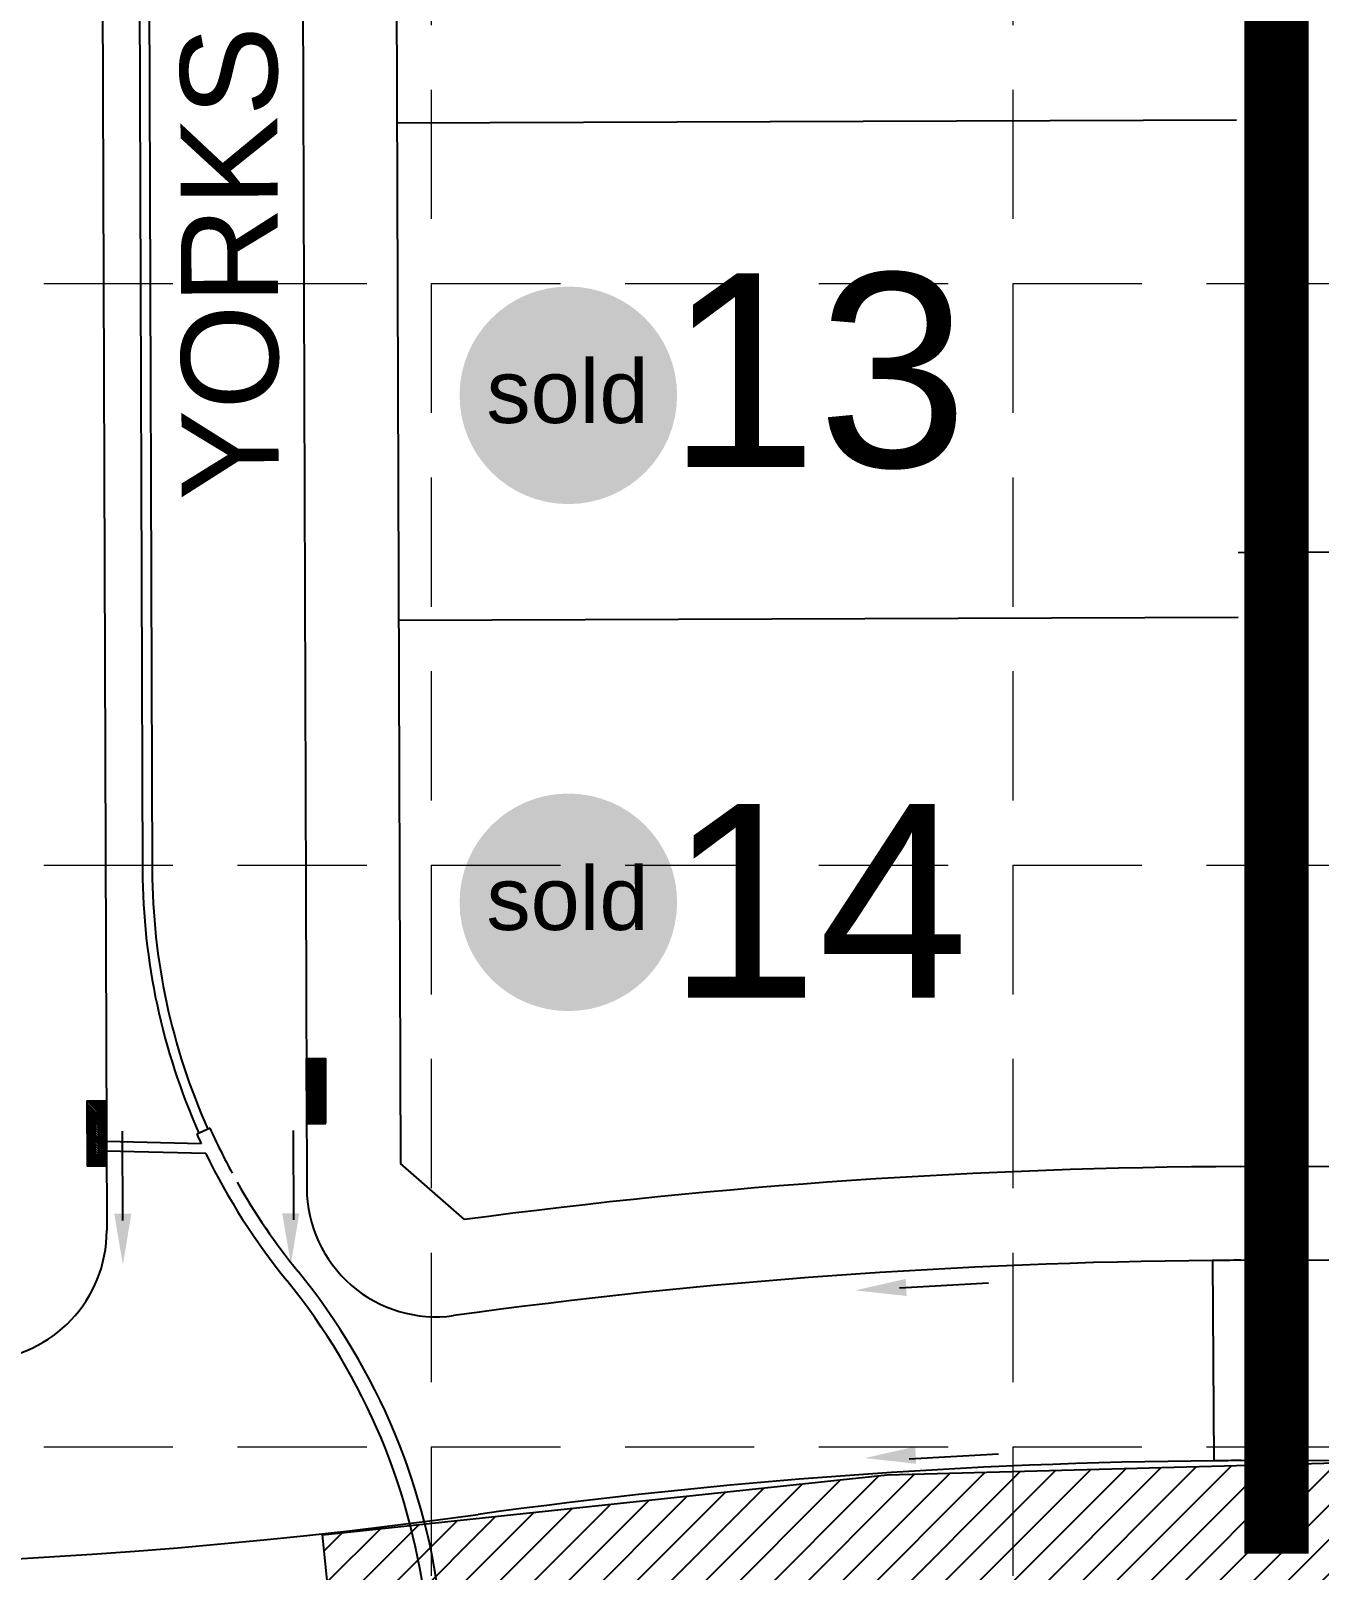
# Model space of a CAD drawing. Header units: inches. Extents: x 2468858 to 2474627, y 7110391 to 7114000.
# Drawn here: x 2470420.9 to 2470620.3, y 7111456.1 to 7111694.4 of the extents above; entities that cross this region are included whole.
import ezdxf
from ezdxf.enums import TextEntityAlignment as Align

# ---------------------------------------------------------------- set-up
doc = ezdxf.new("R2010")
doc.units = ezdxf.units.IN
doc.header["$MEASUREMENT"] = 0
doc.linetypes.add('HIDDEN', pattern=[0.375, 0.25, -0.125])
for name, color, linetype in [('BASE', 7, 'Continuous'), ('EROSION BLANKET', 84, 'Continuous'), ('FLOW', 250, 'Continuous'), ('GRID', 254, 'HIDDEN'), ('LOT', 250, 'Continuous'), ('LOTNO', 250, 'Continuous'), ('PHASE LINE', 7, 'Continuous'), ('PVMT', 250, 'Continuous'), ('SODDED LOT', 2, 'Continuous'), ('SROW', 250, 'Continuous'), ('STM', 1, 'Continuous'), ('STRNAMES', 250, 'Continuous')]:
    doc.layers.add(name, color=color, linetype=linetype)
doc.styles.add('ryland', font='ARIAL.TTF', dxfattribs={"height": 25})
doc.styles.get("Standard").update_dxf_attribs({"font": 'ARIAL.TTF'})
pattern_1 = [(135, (2471092.8272, 7111099.83578), (-0.176776695, -0.176776695), [])]

# ---------------------------------------------------------------- blocks, each defined once
blk = doc.blocks.new('1DB')
at = {"layer": 'FLOW'}
for p, q in [((6.25, 13), (20.07, 13)), ((6.25, -13.5), (20.07, -13.5))]:
    blk.add_line(p, q, dxfattribs=at)
for points in [[(7.28, 11.68), (7.28, 14.32), (-0.62, 13)], [(7.28, -14.32), (7.28, -11.68), (-0.62, -13)]]:
    blk.add_solid(points, dxfattribs=at)
blk = doc.blocks.new('Sold')
h = blk.add_hatch(color=7)
h.paths.add_polyline_path([(38.78, 18.77, 1), (0.52, 18.77, 1)])
h.paths.add_polyline_path([(2.42, 10.89), (36.59, 10.89), (36.59, 27.86), (2.42, 27.86)], flags=24)
at = {"layer": 'BASE', "color": 7, "style": 'ryland'}
blk.add_text('sold', height=11.127, dxfattribs=at).set_placement((19.5, 13.9), align=Align.CENTER)

msp = doc.modelspace()

# ---------------------------------------------------------------- hatches: boundary and pattern name
at = {"layer": 'SODDED LOT'}
h = msp.add_hatch(dxfattribs=at)
h.set_pattern_fill('ANSI31', color=256, scale=30, style=0)
h.set_pattern_definition([(45, (0, 0), (-2.6516504294, 2.6516504294), [])])
h.paths.add_polyline_path([(2473645.39, 7113690.66), (2473644.98, 7113704.58), (2473380.05, 7113706.22), (2473375.55, 7113692.3), (2473381.69, 7113694.76), (2473634.33, 7113693.94)])
h.paths.add_polyline_path([(2473661.81, 7113026.94), (2473687.47, 7113025.61), (2473728.46, 7113019.28), (2473771.12, 7113012.61), (2473800.78, 7113000.62), (2473816.11, 7112991.96), (2473817.62, 7112992.3), (2473826.58, 7112958.99), (2473778.33, 7112869.43), (2473754.23, 7112818.27), (2473704.86, 7112707.31), (2473675.95, 7112628.52), (2473649.37, 7112551.6), (2473609.35, 7112401.13), (2473621.99, 7112397.24), (2473660.24, 7112541.42), (2473686.99, 7112623.57), (2473721.05, 7112713.98), (2473756.54, 7112795.8), (2473776.21, 7112842.14), (2473803.69, 7112892.8), (2473821.26, 7112931.75), (2473838.19, 7112953.92), (2473843.82, 7112970.36), (2473841.57, 7112984.99), (2473834.36, 7112995.8), (2473821.75, 7113003.46), (2473803.51, 7113011.56), (2473780.76, 7113020.12), (2473754.18, 7113027.78), (2473717.91, 7113032.73), (2473683.75, 7113037.76), (2473675.22, 7113037.54), (2473668.46, 7113034.66), (2473663.02, 7113029.01)])
h.paths.add_polyline_path([(2473971.46, 7113199.84), (2473953.3, 7113211.94), (2473941.19, 7113192.09), (2473861.1, 7113065.57), (2473810.53, 7113087.5), (2473761.17, 7113101.51), (2473720.96, 7113106.99), (2473697.2, 7113110.44), (2473674.12, 7113113.74), (2473679.51, 7113105.34), (2473686.71, 7113099.95), (2473703.5, 7113097.55), (2473742.47, 7113092.16), (2473787.44, 7113083.17), (2473826.42, 7113069.98), (2473851, 7113058.59), (2473862.39, 7113053.19), (2473874.39, 7113053.49), (2473885.78, 7113058.29), (2473895.97, 7113069.68), (2473937.95, 7113137.71), (2473969.87, 7113198.61)])
h.paths.add_polyline_path([(2474189.42, 7113705.55), (2474212.71, 7113695.29), (2474173.05, 7113585.51), (2474125.46, 7113471.59), (2474078.44, 7113374.03), (2473995.24, 7113231.38), (2473980.72, 7113211.84), (2473961.73, 7113224.12), (2474019.25, 7113316.23), (2474060.01, 7113393.26), (2474123.11, 7113525), (2474155.5, 7113608.17)])
h.paths.add_polyline_path([(2472149.87, 7113580.61), (2472139.15, 7113587.25), (2472148.34, 7113599.5), (2472129.96, 7113617.37), (2472301.04, 7113620.95), (2472421.05, 7113670.47), (2472435.86, 7113657.7), (2472418.5, 7113656.68), (2472386.32, 7113644.43), (2472349.55, 7113630.65), (2472301.04, 7113613.8), (2472253.54, 7113608.18), (2472206.05, 7113607.67), (2472182.05, 7113606.65), (2472168.77, 7113602.57), (2472156, 7113590.31)])
h.paths.add_polyline_path([(2472770.94, 7113693.31), (2472783.83, 7113696.4), (2473029.19, 7113695.37), (2473046.2, 7113689.7), (2473045.68, 7113705.68), (2472771.46, 7113707.22)])
h.paths.add_polyline_path([(2472613.26, 7113048.11), (2472742.65, 7113047.89), (2472742.87, 7112984.1), (2472740.21, 7112975.02), (2472732.24, 7112966.82), (2472722.71, 7112964.61), (2472628.32, 7112964.83), (2472620.35, 7112967.71), (2472615.69, 7112974.13), (2472614.14, 7112982.33), (2472613.26, 7112995.17)])
h.paths.add_polyline_path([(2471336.5, 7111475.41), (2471335.53, 7111275.42), (2470491.66, 7111254.32), (2470479.59, 7111328.94), (2470466.02, 7111461.6), (2470553.43, 7111470.9), (2470638.4, 7111473.12)])
h.paths.add_polyline_path([(2473446.67, 7112356.48), (2473471.9, 7112308.47), (2473532.94, 7112257.21), (2473501.2, 7112186.43), (2473329.47, 7112103.43), (2473116.22, 7112035.9), (2473103.2, 7112106.69), (2473072.63, 7112126.65), (2472815.11, 7111934.94), (2472802.33, 7111780.66), (2472622.31, 7111675.22), (2472617.64, 7111803.67), (2472501.02, 7111721.1), (2472320.82, 7111594.38), (2472182.92, 7111519.02), (2472068.92, 7111484.1), (2471932.85, 7111463.88), (2471923.66, 7111337.05), (2471693.82, 7111327.86), (2471696.08, 7111477.57), (2471836.92, 7111477.57), (2471858.78, 7111468.52), (2471876.58, 7111467.89), (2471898.13, 7111477.88), (2471906.24, 7111490.37), (2471909.37, 7111504.1), (2471908.12, 7111517.84), (2471903.75, 7111528.77), (2471899.69, 7111538.75), (2471899.78, 7111997.71), (2471902.82, 7112006.8), (2471908.61, 7112013.14), (2471915.23, 7112016.45), (2471926.26, 7112016.45), (2472502.65, 7112016.18), (2472510.04, 7112014.97), (2472516.23, 7112010.27), (2472519.86, 7112006.24), (2472597.23, 7111900.26), (2472601.63, 7111894), (2472601.97, 7111890.79), (2472601.97, 7111885.88), (2472602.14, 7111880.64), (2472603.49, 7111873.53), (2472605.53, 7111864.06), (2472610.94, 7111855.26), (2472618.72, 7111847.65), (2472625.66, 7111842.74), (2472634.12, 7111839.53), (2472648.17, 7111837.16), (2472661.03, 7111839.36), (2472670.85, 7111843.93), (2472681.25, 7111852.18), (2472689.32, 7111863.68), (2472693.24, 7111876.13), (2472698.54, 7111882.82), (2472979.47, 7112088.66), (2473047.7, 7112135.28), (2473102.11, 7112161.18), (2473168.62, 7112185.36), (2473235.48, 7112199.35), (2473286.97, 7112219.37), (2473338.95, 7112250.36), (2473378.05, 7112286.58), (2473406.65, 7112322.33), (2473434.97, 7112369.64)])
h.paths.add_polyline_path([(2469394.72, 7112321.68), (2469408.62, 7112317.35), (2469404.61, 7112306.55), (2469398.28, 7112300.53), (2469390.56, 7112297.13), (2469383.91, 7112297.75), (2469371.4, 7112301.14), (2469261.63, 7112337.75), (2469252.63, 7112344.02), (2469246.91, 7112352.88), (2469243.9, 7112361.06), (2469244.31, 7112369.38), (2469247.04, 7112379.88), (2469254.13, 7112392.28), (2469258.63, 7112404.82), (2469259.86, 7112413.96), (2469268.32, 7112441.06), (2469285.1, 7112497.6), (2469297.51, 7112549.94), (2469306.04, 7112604.22), (2469344.05, 7112603.83), (2469331.64, 7112539.47), (2469306.04, 7112437.89), (2469285.48, 7112378.57), (2469297.12, 7112353.37)])
h.paths.add_polyline_path([(2469215.25, 7111699.11), (2469133.16, 7111698.8), (2469133.12, 7111837.42), (2469136.78, 7111854.07), (2469131.5, 7111869.1), (2469132.54, 7111935.15), (2469148.79, 7112051.43), (2469175.43, 7112146.92), (2469214.08, 7112259.79), (2469218.22, 7112266.73), (2469223.73, 7112271.92), (2469228.76, 7112275.22), (2469234.9, 7112277.11), (2469242.61, 7112277.42), (2469249.21, 7112276.01), (2469256.45, 7112274.12), (2469362.5, 7112239.2), (2469368.95, 7112235.11), (2469372.09, 7112231.49), (2469374.61, 7112225.05), (2469375.55, 7112217.02), (2469372.57, 7112206.8), (2469260.7, 7112244.71), (2469237.57, 7112231.81), (2469223.88, 7112159.46), (2469213.8, 7112077.45), (2469211.79, 7111997.38), (2469212.59, 7111919.31)])
edge = h.paths.add_edge_path()
edge.add_line((2469946.69, 7111538.54), (2469944.94, 7111523.5))
edge.add_line((2469944.94, 7111523.5), (2469929.5, 7111368.54))
edge.add_line((2469929.5, 7111368.54), (2469627.82, 7111363.41))
edge.add_line((2469627.82, 7111363.41), (2469640.14, 7111528.56))
edge.add_line((2469640.14, 7111528.56), (2469611.1, 7111528.96))
edge.add_line((2469611.1, 7111528.96), (2469563.64, 7111542.06))
edge.add_line((2469563.64, 7111542.06), (2469395.72, 7111608.85))
edge.add_line((2469395.72, 7111608.85), (2469312.31, 7111524.84))
edge.add_line((2469312.31, 7111524.84), (2469259.94, 7111580.22))
edge.add_line((2469259.94, 7111580.22), (2469329.02, 7111646.45))
edge.add_line((2469329.02, 7111646.45), (2469327.64, 7111656.69))
edge.add_line((2469327.64, 7111656.69), (2469327.34, 7111668.01))
edge.add_line((2469327.34, 7111668.01), (2469328.7, 7111676.32))
edge.add_line((2469328.7, 7111676.32), (2469331.57, 7111684.93))
edge.add_line((2469331.57, 7111684.93), (2469335.65, 7111692.02))
edge.add_line((2469335.65, 7111692.02), (2469336.86, 7111699.72))
edge.add_line((2469336.86, 7111699.72), (2469350.6, 7111699.88))
edge.add_line((2469350.6, 7111699.88), (2469349.09, 7111695.19))
edge.add_line((2469349.09, 7111695.19), (2469344.26, 7111688.25))
edge.add_line((2469344.26, 7111688.25), (2469339.88, 7111679.79))
edge.add_arc((2469382.62, 7111662.98), 45.93, 158.5343, 290.6104)
edge.add_arc((2469402.89, 7111601.9), 18.55, 61.3608, 102.7575, ccw=False)
edge.add_line((2469411.78, 7111618.18), (2469554, 7111560.87))
edge.add_line((2469554, 7111560.87), (2469580.43, 7111552.5))
edge.add_line((2469580.43, 7111552.5), (2469597.93, 7111547.75))
edge.add_line((2469597.93, 7111547.75), (2469618.84, 7111543.76))
edge.add_line((2469618.84, 7111543.76), (2469652.78, 7111539.88))
edge.add_line((2469652.78, 7111539.88), (2469703, 7111539.88))
edge.add_line((2469703, 7111539.88), (2469903.74, 7111540.59))
edge.add_line((2469903.74, 7111540.59), (2469929.65, 7111539.77))
edge.add_line((2469929.65, 7111539.77), (2469946.69, 7111538.54))
at = {"layer": 'STM'}
h = msp.add_hatch(dxfattribs=at)
h.set_pattern_fill('ANSI31', color=5, scale=2, angle=90, style=0)
h.set_pattern_definition(pattern_1)
h.paths.add_polyline_path([(2470466.56, 7111525.27), (2470466.52, 7111535.27), (2470463.52, 7111535.26), (2470463.56, 7111525.26)])
h = msp.add_hatch(dxfattribs=at)
h.set_pattern_fill('ANSI31', color=5, scale=2, angle=90, style=0)
h.set_pattern_definition(pattern_1)
h.paths.add_polyline_path([(2470432.58, 7111518.69), (2470432.55, 7111528.69), (2470429.55, 7111528.68), (2470429.58, 7111518.68)])

# ---------------------------------------------------------------- linework, layer by layer
at = {"layer": 'GRID', "color": 252, "linetype": 'HIDDEN', "lineweight": 0, "ltscale": 80}
for p, q in [((2470482.87, 7113905.23), (2470482.87, 7110754.83)), ((2470572.87, 7113905.23), (2470572.87, 7110754.83)), ((2468952.87, 7111655.23), (2474532.87, 7111655.23)), ((2468952.87, 7111565.23), (2474532.87, 7111565.23)), ((2468952.87, 7111475.23), (2474532.87, 7111475.23))]:
    msp.add_line(p, q, dxfattribs=at)
at = {"layer": 'LOT', "color": 7}
for p, q in [((2470477.53, 7111680.13), (2470607.53, 7111680.58)), ((2470737.76, 7111614.02), (2470607.76, 7111613.58)), ((2470477.79, 7111603.13), (2470607.79, 7111603.58))]:
    msp.add_line(p, q, dxfattribs=at)
at = {"layer": 'PHASE LINE', "linetype": 'Continuous', "ltscale": 40, "const_width": 10}
msp.add_lwpolyline([(2470613.7, 7112608.09), (2470613.7, 7111458.65)], dxfattribs=at)
at = {"layer": 'PVMT', "color": 7}
for p, q in [((2470460.28, 7112486.41), (2470463.59, 7111515.26)), ((2470431.54, 7111822.48), (2470432.62, 7111508.69)), ((2470604.07, 7111473.05), (2470603.82, 7111504.05)), ((2470608.13, 7111504.08), (2470732.63, 7111504.5)), ((2470608.24, 7111473.08), (2471733.85, 7111476.92))]:
    msp.add_line(p, q, dxfattribs=at)
for centre, radius, start, end in [((2470483.59, 7111515.33), 20, 180.1954, 277.8432), ((2470371.57, 7112322.09), 865.5, 249.67215, 277.87218), ((2470412.62, 7111508.62), 20, 272.8887, 0.1954), ((2470611.25, 7110588.58), 915.5, 90.4655, 97.84324), ((2470611.25, 7110588.58), 915.5, 90.19541, 90.4655), ((2470611.25, 7110588.58), 915.5, 90.19541, 90.4655), ((2470611.25, 7110588.58), 884.5, 90.4655, 97.87218), ((2470611.25, 7110588.58), 884.5, 90.19541, 90.4655), ((2470611.25, 7110588.58), 884.5, 90.19541, 90.4655)]:
    msp.add_arc(centre, radius, start, end, dxfattribs=at)
at = {"layer": 'SODDED LOT'}
msp.add_lwpolyline([(2471336.5, 7111475.41), (2471335.53, 7111275.42), (2470491.66, 7111254.32), (2470479.59, 7111328.94), (2470466.02, 7111461.6), (2470553.43, 7111470.9), (2470638.4, 7111473.12)], close=True, dxfattribs=at)
at = {"layer": 'SROW', "color": 7}
for p, q in [((2470474.78, 7112486.46), (2470478.08, 7111519.04)), ((2470488.02, 7111510.38), (2470478.08, 7111519.04)), ((2470608.08, 7111518.58), (2470728.08, 7111518.99))]:
    msp.add_line(p, q, dxfattribs=at)
for centre, radius, start, end in [((2470611.25, 7110588.58), 930, 90.19541, 97.6144), ((2470371.57, 7112322.09), 880, 249.67215, 276.15244)]:
    msp.add_arc(centre, radius, start, end, dxfattribs=at)
at = {"layer": 'STM', "color": 5}
for p, q in [((2470435.91, 7112228.42), (2470438.18, 7111564.43)), ((2470438.29, 7111969.43), (2470439.68, 7111564.44)), ((2470448.62, 7111524.51), (2470446.56, 7111523.6)), ((2470447.24, 7111522.12), (2470432.57, 7111522.44)), ((2470447.96, 7111520.6), (2470432.55, 7111520.94))]:
    msp.add_line(p, q, dxfattribs=at)
for points in [[(2470466.56, 7111525.27), (2470466.52, 7111535.27), (2470463.52, 7111535.26), (2470463.56, 7111525.26)], [(2470432.58, 7111518.69), (2470432.55, 7111528.69), (2470429.55, 7111528.68), (2470429.58, 7111518.68)]]:
    msp.add_lwpolyline(points, close=True, dxfattribs=at)
for centre, radius, start, end in [((2470538.92, 7111564.78), 100.75, 180.1954, 204.0301), ((2470538.92, 7111564.78), 99.25, 180.1954, 204.0301), ((2470538.92, 7111564.78), 98.88, 204.0301, 208.538), ((2470538.92, 7111564.78), 101.12, 204.0301, 204.9498), ((2470538.92, 7111564.78), 101.12, 205.901, 219.1556), ((2470538.92, 7111564.78), 98.88, 209.4459, 219.1556), ((2470383.84, 7111438.49), 98.88, 6.1523, 39.1556), ((2470383.84, 7111438.49), 101.12, 6.1523, 39.1556)]:
    msp.add_arc(centre, radius, start, end, dxfattribs=at)

# ---------------------------------------------------------------- block references
at = {"layer": 'EROSION BLANKET', "xscale": 0.8800000000628643, "yscale": 0.8800000001210719, "zscale": 0.8800000000000001}
for p in [(2470486.79, 7111621.42), (2470486.79, 7111542.96)]:
    msp.add_blockref('Sold', p, dxfattribs=at)
at = {"layer": 'FLOW', "color": 7}
for p, rotation in [((2470448.13, 7111504.04), 90.19540547412036), ((2470549.84, 7111486.48), 3.246884690726999)]:
    msp.add_blockref('1DB', p, dxfattribs=dict(at, rotation=rotation))

# ---------------------------------------------------------------- texts
at = {"layer": 'LOTNO', "color": 7}
for s, p in [('13', (2470542.66, 7111641.85)), ('14', (2470542.74, 7111559.7))]:
    msp.add_text(s, height=30, dxfattribs=at).set_placement(p, align=Align.MIDDLE)
at = {"layer": 'STRNAMES', "color": 7}
msp.add_text('YORKSHIRE       LANE', height=15, rotation=90.1954, dxfattribs=at).set_placement((2470459.24, 7111621.75))

doc.saveas('drawing.dxf')
